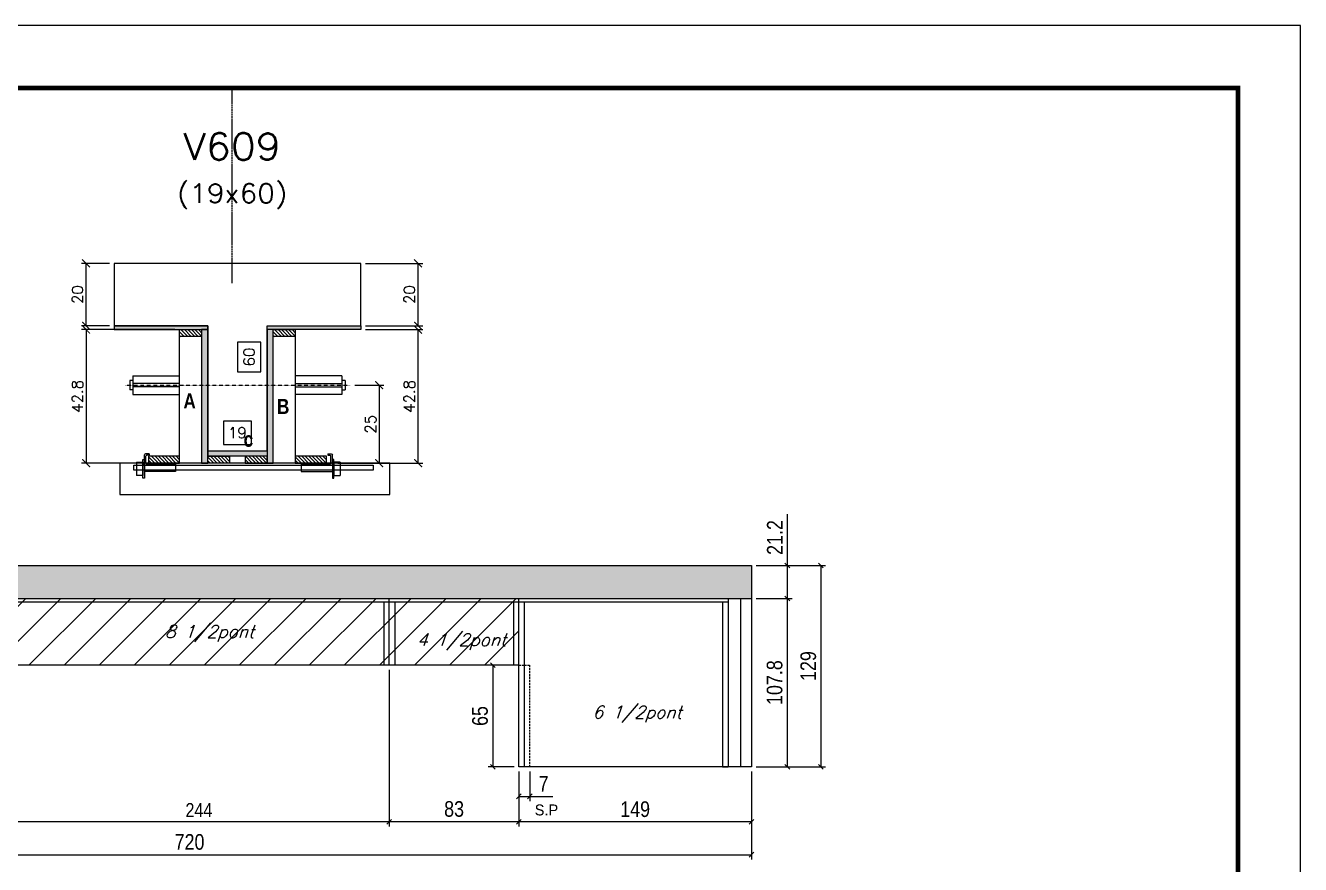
# Model space of a CAD drawing. Extents: x -20960 to -5926, y -2106 to 21915.
# Drawn here: x -11539 to -10722, y 16784 to 17321 of the extents above; entities that cross this region are included whole.
import ezdxf
from ezdxf.enums import TextEntityAlignment as Align

# ---------------------------------------------------------------- set-up
doc = ezdxf.new("R2010")
doc.units = 0
doc.linetypes.add('DASHED', pattern=[0.75, 0.5, -0.25])
doc.linetypes.add('HIDDEN', pattern=[0.375, 0.25, -0.125])
for name, color, linetype in [('barrote', 251, 'Continuous'), ('COTA', 241, 'Continuous'), ('Cota Seção (2x)', 4, 'Continuous'), ('detalhes', 4, 'Continuous'), ('Painéis', 200, 'Continuous'), ('presilha', 1, 'Continuous'), ('SARR_2.2x7', 40, 'Continuous'), ('SARR_3.5x7', 81, 'Continuous'), ('TENSOR', 3, 'Continuous'), ('texto', 7, 'Continuous'), ('Texto de Titulo', 7, 'Continuous'), ('Texto Qtd Sarr', 242, 'Continuous')]:
    doc.layers.add(name, color=color, linetype=linetype)
for name, color, linetype, lineweight in [('CONCRETO', 251, 'Continuous', 25), ('Folhas', 255, 'Continuous', 9), ('Hachura', 251, 'Continuous', 9), ('Madeira', 126, 'Continuous', 18), ('SARRAFO DE PRESSAO', 251, 'DASHED', 9), ('SCO-___-LAJ', 2, 'Continuous', 0), ('Texto Seção', 7, 'Continuous', 15)]:
    doc.layers.add(name, color=color, linetype=linetype, lineweight=lineweight)
doc.styles.add('COTA TECNICA', font='techl___.ttf', dxfattribs={"height": 10})
doc.styles.add('COTA TECNICA-50', font='techl___.ttf', dxfattribs={"height": 9})
doc.styles.add('Romans', font='romans.shx')
doc.styles.add('ROMAS860', font='ROMAS860.SHX')
doc.styles.add('TECNICA', font='techb___.ttf', dxfattribs={"height": 10})
doc.dimstyles.new('COTA PAINEL-50', dxfattribs={"dimtxt": 9, "dimasz": 3, "dimexe": 3, "dimexo": 3, "dimgap": 3, "dimtad": 1, "dimdec": 1, "dimzin": 12, "dimdsep": 46, "dimtxsty": 'COTA TECNICA-50', "dimblk1": 'OBLIQUE', "dimblk2": 'OBLIQUE', "dimsah": 1, "dimcen": 0.9, "dimclrd": 4, "dimclre": 4, "dimclrt": 240, "dimadec": 1, "dimazin": 3, "dimtfac": 1, "dimtdec": 1, "dimtmove": 0, "dimatfit": 3, "dimfxl": 1, "dimtolj": 1, "dimtzin": 12, "dimarcsym": 0})
doc.dimstyles.new('Cota Seção (2x)', dxfattribs={"dimtxt": 7, "dimasz": 5, "dimexe": 3, "dimexo": 3, "dimgap": 2, "dimtad": 3, "dimdec": 1, "dimlfac": 0.5, "dimzin": 12, "dimdsep": 46, "dimtxsty": 'Romans', "dimblk": 'ARCHTICK', "dimcen": 0, "dimclrd": 4, "dimclre": 4, "dimclrt": 1, "dimadec": 1, "dimazin": 3, "dimtfac": 1, "dimtdec": 1, "dimtmove": 0, "dimatfit": 3, "dimldrblk": 'OBLIQUE', "dimfxl": 1, "dimtolj": 1, "dimtzin": 12, "dimarcsym": 0})
doc.dimstyles.new('Cota Seção interna', dxfattribs={"dimtxt": 7, "dimasz": 6, "dimexe": 0.18, "dimexo": 2, "dimgap": -4, "dimtad": 3, "dimdec": 1, "dimlfac": 0.5, "dimzin": 12, "dimdsep": 46, "dimtxsty": 'Romans', "dimblk": 'ARCHTICK', "dimcen": 0.09, "dimse1": 1, "dimse2": 1, "dimsd1": 1, "dimsd2": 1, "dimclrd": 180, "dimclre": 5, "dimclrt": 1, "dimadec": 0, "dimazin": 3, "dimtfac": 1, "dimtdec": 1, "dimtofl": 0, "dimtmove": 0, "dimatfit": 3, "dimldrblk": 'ARCHTICK', "dimfxl": 1, "dimtolj": 1, "dimtzin": 0, "dimarcsym": 0})
doc.dimstyles.new('PAINEL', dxfattribs={"dimtxt": 10, "dimasz": 3, "dimexe": 3, "dimexo": 3, "dimgap": 3, "dimtad": 1, "dimdec": 1, "dimzin": 12, "dimdsep": 46, "dimtxsty": 'COTA TECNICA', "dimblk1": 'OBLIQUE', "dimblk2": 'OBLIQUE', "dimsah": 1, "dimcen": 0.9, "dimclrd": 4, "dimclre": 4, "dimclrt": 240, "dimadec": 1, "dimazin": 3, "dimtfac": 1, "dimtdec": 1, "dimtmove": 0, "dimatfit": 3, "dimfxl": 1, "dimtolj": 1, "dimtzin": 12, "dimarcsym": 0})

# ---------------------------------------------------------------- blocks, each defined once
blk = doc.blocks.new('9999999999')
at = {"layer": 'Folhas'}
blk.add_lwpolyline([(98138.98, 34190.21), (99623.98, 34190.21), (99623.98, 35240.21), (98138.98, 35240.21)], close=True, dxfattribs=at)
at = {"layer": 'Folhas', "color": 30, "const_width": 3}
blk.add_lwpolyline([(98213.98, 34230.21), (99583.98, 34230.21), (99583.98, 35200.21), (98213.98, 35200.21)], close=True, dxfattribs=at)
blk = doc.blocks.new('_ArchTick')
at = {"color": 0, "linetype": 'ByBlock', "const_width": 0.15}
blk.add_lwpolyline([(-0.5, -0.5), (0.5, 0.5)], dxfattribs=at)
blk = doc.blocks.new('*D495')
at = {"layer": 'COTA', "color": 4, "lineweight": -2, "transparency": 16777216}
for p, q in [((-11321.11, 17126.32), (-11284.39, 17126.32)), ((-11287.39, 17040.72), (-11287.39, 17126.32)), ((-11338.71, 17040.72), (-11284.39, 17040.72))]:
    blk.add_line(p, q, dxfattribs=at)
at = {"layer": 'Defpoints', "color": 0, "transparency": 16777216}
for p in [(-11324.11, 17126.32), (-11287.39, 17126.32), (-11341.71, 17040.72)]:
    blk.add_point(p, dxfattribs=at)
at = {"layer": 'COTA', "color": 4, "lineweight": -2, "transparency": 16777216, "xscale": 5, "yscale": 5, "zscale": 5}
for p, rotation in [((-11287.39, 17126.32), 90), ((-11287.39, 17040.72), 270)]:
    blk.add_blockref('_ArchTick', p, dxfattribs=dict(at, rotation=rotation))
at = {"layer": 'COTA', "color": 1, "transparency": 16777216, "insert": (-11292.89, 17083.52), "char_height": 7, "attachment_point": 5, "rotation": 90, "style": 'Romans'}
blk.add_mtext('\\A1;42.8', dxfattribs=at)
blk = doc.blocks.new('_Oblique')
at = {"color": 0, "linetype": 'ByBlock', "lineweight": -2}
blk.add_line((-0.5, -0.5), (0.5, 0.5), dxfattribs=at)
blk = doc.blocks.new('*D496')
at = {"layer": 'COTA', "color": 4, "lineweight": -2, "transparency": 16777216}
for p, q in [((-11321.11, 17168.72), (-11284.39, 17168.72)), ((-11287.39, 17128.72), (-11287.39, 17168.72)), ((-11321.11, 17128.72), (-11284.39, 17128.72))]:
    blk.add_line(p, q, dxfattribs=at)
at = {"layer": 'Defpoints', "color": 0, "transparency": 16777216}
for p in [(-11324.11, 17168.72), (-11287.39, 17168.72), (-11324.11, 17128.72)]:
    blk.add_point(p, dxfattribs=at)
at = {"layer": 'COTA', "color": 4, "lineweight": -2, "transparency": 16777216, "xscale": 5, "yscale": 5, "zscale": 5}
for p, rotation in [((-11287.39, 17168.72), 90), ((-11287.39, 17128.72), 270)]:
    blk.add_blockref('_ArchTick', p, dxfattribs=dict(at, rotation=rotation))
at = {"layer": 'COTA', "color": 1, "transparency": 16777216, "insert": (-11292.89, 17148.72), "char_height": 7, "attachment_point": 5, "rotation": 90, "style": 'Romans'}
blk.add_mtext('\\A1;20', dxfattribs=at)
blk = doc.blocks.new('*D497')
at = {"layer": 'Cota Seção (2x)', "color": 180, "lineweight": -2, "transparency": 16777216}
for p, q in [((-11388.11, 17118.22), (-11403.11, 17118.22)), ((-11403.11, 17118.22), (-11403.11, 17099.22)), ((-11388.11, 17099.22), (-11388.11, 17118.22)), ((-11403.11, 17099.22), (-11388.11, 17099.22))]:
    blk.add_line(p, q, dxfattribs=at)
at = {"layer": 'Defpoints', "color": 0, "transparency": 16777216}
for p in [(-11384.11, 17168.72), (-11384.11, 17168.72), (-11384.11, 17048.72)]:
    blk.add_point(p, dxfattribs=at)
at = {"layer": 'Cota Seção (2x)', "color": 1, "transparency": 16777216, "insert": (-11395.61, 17108.72), "char_height": 7, "attachment_point": 5, "rotation": 90, "style": 'Romans'}
blk.add_mtext('\\A1;60', dxfattribs=at)
blk = doc.blocks.new('PRESILHA METÁLICA 1')
at = {"layer": 'presilha'}
for p, q in [((0, 13), (6, 13)), ((0, 13), (0, 0)), ((6, 15.5), (7.5, 15.5)), ((6, -2.5), (6, 15.5)), ((6, 13), (6, 0)), ((7.5, 10.6), (7.5, 19.9)), ((7.5, 15.5), (7.5, -2.5)), ((12, 21), (8.6, 21)), ((9, 11.6), (9, 18.9)), ((12, 19.5), (9.6, 19.5)), ((12, 21), (12, 19.5)), ((6, 0), (0, 0)), ((37.5, 4.1), (7.5, 4.1)), ((37.5, 11), (9.6, 11)), ((37.5, 11), (37.5, 4.1)), ((7.5, -2.5), (6, -2.5))]:
    blk.add_line(p, q, dxfattribs=at)
for centre, radius, start, end in [((8.6, 19.9), 1.14, 90, 180), ((9.6, 18.9), 0.57, 90, 180), ((9.6, 11.6), 0.57, 180, 270)]:
    blk.add_arc(centre, radius, start, end, dxfattribs=at)
blk = doc.blocks.new('*D498')
at = {"layer": 'Cota Seção (2x)', "color": 180, "lineweight": -2, "transparency": 16777216}
for p, q in [((-11394.11, 17067.72), (-11412.11, 17067.72)), ((-11412.11, 17067.72), (-11412.11, 17052.72)), ((-11394.11, 17052.72), (-11394.11, 17067.72)), ((-11412.11, 17052.72), (-11394.11, 17052.72))]:
    blk.add_line(p, q, dxfattribs=at)
at = {"layer": 'Defpoints', "color": 0, "transparency": 16777216}
for p in [(-11384.11, 17048.72), (-11422.11, 17040.72), (-11384.11, 17040.72)]:
    blk.add_point(p, dxfattribs=at)
at = {"layer": 'Cota Seção (2x)', "color": 1, "transparency": 16777216, "insert": (-11403.11, 17060.22), "char_height": 7, "attachment_point": 5, "style": 'Romans'}
blk.add_mtext('\\A1;19', dxfattribs=at)
blk = doc.blocks.new('*D499')
at = {"layer": 'COTA', "color": 4, "lineweight": -2, "transparency": 16777216}
for p, q in [((-11443.11, 17126.32), (-11503.08, 17126.32)), ((-11500.08, 17126.32), (-11500.08, 17040.72)), ((-11443.11, 17040.72), (-11503.08, 17040.72))]:
    blk.add_line(p, q, dxfattribs=at)
at = {"layer": 'Defpoints', "color": 0, "transparency": 16777216}
for p in [(-11440.11, 17126.32), (-11500.08, 17040.72), (-11440.11, 17040.72)]:
    blk.add_point(p, dxfattribs=at)
at = {"layer": 'COTA', "color": 4, "lineweight": -2, "transparency": 16777216, "xscale": 5, "yscale": 5, "zscale": 5}
for p, rotation in [((-11500.08, 17126.32), 90), ((-11500.08, 17040.72), 270)]:
    blk.add_blockref('_ArchTick', p, dxfattribs=dict(at, rotation=rotation))
at = {"layer": 'COTA', "color": 1, "transparency": 16777216, "insert": (-11505.58, 17083.52), "char_height": 7, "attachment_point": 5, "rotation": 90, "style": 'Romans'}
blk.add_mtext('\\A1;42.8', dxfattribs=at)
blk = doc.blocks.new('*D500')
at = {"layer": 'COTA', "color": 4, "lineweight": -2, "transparency": 16777216}
for p, q in [((-11327.81, 17090.69), (-11309.25, 17090.69)), ((-11312.25, 17090.69), (-11312.25, 17040.72)), ((-11327.81, 17040.72), (-11309.25, 17040.72))]:
    blk.add_line(p, q, dxfattribs=at)
at = {"layer": 'Defpoints', "color": 0, "transparency": 16777216}
for p in [(-11330.81, 17090.69), (-11330.81, 17040.72), (-11312.25, 17040.72)]:
    blk.add_point(p, dxfattribs=at)
at = {"layer": 'COTA', "color": 4, "lineweight": -2, "transparency": 16777216, "xscale": 5, "yscale": 5, "zscale": 5}
for p, rotation in [((-11312.25, 17090.69), 90), ((-11312.25, 17040.72), 270)]:
    blk.add_blockref('_ArchTick', p, dxfattribs=dict(at, rotation=rotation))
at = {"layer": 'COTA', "color": 1, "transparency": 16777216, "insert": (-11317.75, 17065.71), "char_height": 7, "attachment_point": 5, "rotation": 90, "style": 'Romans'}
blk.add_mtext('\\A1;25', dxfattribs=at)
blk = doc.blocks.new('titulo1')
at = {"layer": 'Defpoints', "color": 252, "linetype": 'HIDDEN', "ltscale": 2}
blk.add_line((0, 0), (0, 125), dxfattribs=at)
at = {"layer": 'Defpoints', "style": 'Romans', "oblique": 15}
blk.add_attdef('FOLHA', text='', height=10, dxfattribs=at).set_placement((0, 15.58), align=Align.MIDDLE_CENTER)
at = {"layer": 'Texto Qtd Sarr', "color": 3, "style": 'Romans', "oblique": 15}
for tag, height, p in [('TITULO', 17, (0, 71.45)), ('SEÇÃO', 12, (0, 41.55))]:
    blk.add_attdef(tag, text='', height=height, dxfattribs=at).set_placement(p, align=Align.MIDDLE_CENTER)
blk = doc.blocks.new('*D501')
at = {"layer": 'COTA', "color": 4, "lineweight": -2, "transparency": 16777216}
for p, q in [((-11485.11, 17168.72), (-11503.08, 17168.72)), ((-11500.08, 17128.72), (-11500.08, 17168.72)), ((-11485.11, 17128.72), (-11503.08, 17128.72))]:
    blk.add_line(p, q, dxfattribs=at)
at = {"layer": 'Defpoints', "color": 0, "transparency": 16777216}
for p in [(-11500.08, 17168.72), (-11482.11, 17168.72), (-11482.11, 17128.72)]:
    blk.add_point(p, dxfattribs=at)
at = {"layer": 'COTA', "color": 4, "lineweight": -2, "transparency": 16777216, "xscale": 5, "yscale": 5, "zscale": 5}
for p, rotation in [((-11500.08, 17168.72), 90), ((-11500.08, 17128.72), 270)]:
    blk.add_blockref('_ArchTick', p, dxfattribs=dict(at, rotation=rotation))
at = {"layer": 'COTA', "color": 1, "transparency": 16777216, "insert": (-11505.58, 17148.72), "char_height": 7, "attachment_point": 5, "rotation": 90, "style": 'Romans'}
blk.add_mtext('\\A1;20', dxfattribs=at)
blk = doc.blocks.new('*D503')
at = {"layer": 'COTA', "color": 4, "linetype": 'ByBlock', "lineweight": -2, "transparency": 16777216}
for p, q in [((-11070.79, 16954.06), (-11047.78, 16954.06)), ((-11050.78, 16846.26), (-11050.78, 16954.06)), ((-11070.79, 16846.26), (-11047.78, 16846.26))]:
    blk.add_line(p, q, dxfattribs=at)
at = {"layer": 'Defpoints', "color": 0, "linetype": 'ByBlock', "transparency": 16777216}
for p in [(-11073.79, 16954.06), (-11050.78, 16954.06), (-11073.79, 16846.26)]:
    blk.add_point(p, dxfattribs=at)
at = {"layer": 'COTA', "color": 4, "linetype": 'ByBlock', "lineweight": -2, "transparency": 16777216, "xscale": 3, "yscale": 3, "zscale": 3}
for p, rotation in [((-11050.78, 16954.06), 90), ((-11050.78, 16846.26), 270)]:
    blk.add_blockref('_Oblique', p, dxfattribs=dict(at, rotation=rotation))
at = {"layer": 'COTA', "color": 240, "linetype": 'ByBlock', "transparency": 16777216, "insert": (-11058.91, 16900.16), "char_height": 10, "attachment_point": 5, "rotation": 90, "style": 'COTA TECNICA'}
blk.add_mtext('\\A1;107.8', dxfattribs=at)
blk = doc.blocks.new('*D504')
at = {"layer": 'COTA', "color": 4, "linetype": 'ByBlock', "lineweight": -2, "transparency": 16777216}
for p, q in [((-11050.78, 16975.26), (-11050.78, 17007.98)), ((-11070.79, 16975.26), (-11047.78, 16975.26)), ((-11050.78, 16954.06), (-11050.78, 16975.26)), ((-11070.79, 16954.06), (-11047.78, 16954.06))]:
    blk.add_line(p, q, dxfattribs=at)
at = {"layer": 'Defpoints', "color": 0, "linetype": 'ByBlock', "transparency": 16777216}
for p in [(-11073.79, 16975.26), (-11073.79, 16954.06), (-11050.78, 16954.06)]:
    blk.add_point(p, dxfattribs=at)
at = {"layer": 'COTA', "color": 4, "linetype": 'ByBlock', "lineweight": -2, "transparency": 16777216, "xscale": 3, "yscale": 3, "zscale": 3}
for p, rotation in [((-11050.78, 16975.26), 90), ((-11050.78, 16954.06), 270)]:
    blk.add_blockref('_Oblique', p, dxfattribs=dict(at, rotation=rotation))
at = {"layer": 'COTA', "color": 240, "linetype": 'ByBlock', "transparency": 16777216, "insert": (-11058.84, 16993.12), "char_height": 10, "attachment_point": 5, "rotation": 90, "style": 'COTA TECNICA'}
blk.add_mtext('\\A1;21.2', dxfattribs=at)
blk = doc.blocks.new('*D505')
at = {"layer": 'COTA', "color": 4, "linetype": 'ByBlock', "lineweight": -2, "transparency": 16777216}
for p, q in [((-11070.79, 16975.26), (-11026.24, 16975.26)), ((-11029.24, 16975.26), (-11029.24, 16846.26)), ((-11070.79, 16846.26), (-11026.24, 16846.26))]:
    blk.add_line(p, q, dxfattribs=at)
at = {"layer": 'Defpoints', "color": 0, "linetype": 'ByBlock', "transparency": 16777216}
for p in [(-11073.79, 16975.26), (-11073.79, 16846.26), (-11029.24, 16846.26)]:
    blk.add_point(p, dxfattribs=at)
at = {"layer": 'COTA', "color": 4, "linetype": 'ByBlock', "lineweight": -2, "transparency": 16777216, "xscale": 3, "yscale": 3, "zscale": 3}
for p, rotation in [((-11029.24, 16975.26), 90), ((-11029.24, 16846.26), 270)]:
    blk.add_blockref('_Oblique', p, dxfattribs=dict(at, rotation=rotation))
at = {"layer": 'COTA', "color": 240, "linetype": 'ByBlock', "transparency": 16777216, "insert": (-11037.33, 16910.76), "char_height": 10, "attachment_point": 5, "rotation": 90, "style": 'COTA TECNICA'}
blk.add_mtext('\\A1;129', dxfattribs=at)
blk = doc.blocks.new('*D587')
at = {"layer": 'Defpoints', "color": 0, "ltscale": 25, "transparency": 16777216}
for p in [(-11222.79, 16846.26), (-11073.79, 16846.26), (-11222.79, 16810.92)]:
    blk.add_point(p, dxfattribs=at)
at = {"layer": 'SARR_3.5x7', "color": 4, "lineweight": -2, "ltscale": 25, "transparency": 16777216}
for p, q in [((-11222.79, 16843.26), (-11222.79, 16807.92)), ((-11073.79, 16843.26), (-11073.79, 16807.92)), ((-11073.79, 16810.92), (-11222.79, 16810.92))]:
    blk.add_line(p, q, dxfattribs=at)
at = {"layer": 'SARR_3.5x7', "color": 4, "lineweight": -2, "ltscale": 25, "transparency": 16777216, "xscale": 3, "yscale": 3, "zscale": 3, "rotation": 180}
blk.add_blockref('_Oblique', (-11222.79, 16810.92), dxfattribs=at)
at = {"layer": 'SARR_3.5x7', "color": 4, "lineweight": -2, "ltscale": 25, "transparency": 16777216, "xscale": 3, "yscale": 3, "zscale": 3}
blk.add_blockref('_Oblique', (-11073.79, 16810.92), dxfattribs=at)
at = {"layer": 'SARR_3.5x7', "color": 240, "ltscale": 25, "transparency": 16777216, "insert": (-11148.29, 16819.02), "char_height": 10, "attachment_point": 5, "style": 'COTA TECNICA'}
blk.add_mtext('\\A1;149', dxfattribs=at)
blk = doc.blocks.new('*D588')
at = {"layer": 'Defpoints', "color": 0, "ltscale": 25, "transparency": 16777216}
for p in [(-11305.79, 16911.26), (-11222.79, 16846.26), (-11305.79, 16810.92)]:
    blk.add_point(p, dxfattribs=at)
at = {"layer": 'SARR_3.5x7', "color": 4, "lineweight": -2, "ltscale": 25, "transparency": 16777216}
for p, q in [((-11305.79, 16908.26), (-11305.79, 16807.92)), ((-11222.79, 16843.26), (-11222.79, 16807.92)), ((-11222.79, 16810.92), (-11305.79, 16810.92))]:
    blk.add_line(p, q, dxfattribs=at)
at = {"layer": 'SARR_3.5x7', "color": 4, "lineweight": -2, "ltscale": 25, "transparency": 16777216, "xscale": 3, "yscale": 3, "zscale": 3, "rotation": 180}
blk.add_blockref('_Oblique', (-11305.79, 16810.92), dxfattribs=at)
at = {"layer": 'SARR_3.5x7', "color": 4, "lineweight": -2, "ltscale": 25, "transparency": 16777216, "xscale": 3, "yscale": 3, "zscale": 3}
blk.add_blockref('_Oblique', (-11222.79, 16810.92), dxfattribs=at)
at = {"layer": 'SARR_3.5x7', "color": 240, "ltscale": 25, "transparency": 16777216, "insert": (-11264.29, 16819.16), "char_height": 10, "attachment_point": 5, "style": 'COTA TECNICA'}
blk.add_mtext('\\A1;83', dxfattribs=at)
blk = doc.blocks.new('*D506')
at = {"layer": 'COTA', "color": 4, "linetype": 'ByBlock', "lineweight": -2, "transparency": 16777216}
for p, q in [((-11222.79, 16843.26), (-11222.79, 16824.31)), ((-11215.79, 16843.25), (-11215.79, 16824.31)), ((-11222.79, 16827.31), (-11215.79, 16827.31)), ((-11215.79, 16827.31), (-11201.06, 16827.31))]:
    blk.add_line(p, q, dxfattribs=at)
at = {"layer": 'Defpoints', "color": 0, "linetype": 'ByBlock', "transparency": 16777216}
for p in [(-11222.79, 16846.26), (-11215.79, 16846.25), (-11215.79, 16827.31)]:
    blk.add_point(p, dxfattribs=at)
at = {"layer": 'COTA', "color": 4, "linetype": 'ByBlock', "lineweight": -2, "transparency": 16777216, "xscale": 3, "yscale": 3, "zscale": 3, "rotation": 180}
blk.add_blockref('_Oblique', (-11222.79, 16827.31), dxfattribs=at)
at = {"layer": 'COTA', "color": 4, "linetype": 'ByBlock', "lineweight": -2, "transparency": 16777216, "xscale": 3, "yscale": 3, "zscale": 3}
blk.add_blockref('_Oblique', (-11215.79, 16827.31), dxfattribs=at)
at = {"layer": 'COTA', "color": 240, "linetype": 'ByBlock', "transparency": 16777216, "insert": (-11206.93, 16835.38), "char_height": 10, "attachment_point": 5, "style": 'COTA TECNICA'}
blk.add_mtext('\\A1;7', dxfattribs=at)
blk = doc.blocks.new('*D589')
at = {"layer": 'Defpoints', "color": 0, "ltscale": 25, "transparency": 16777216}
for p in [(-11222.79, 16911.26), (-11239.55, 16846.26), (-11222.79, 16846.26)]:
    blk.add_point(p, dxfattribs=at)
at = {"layer": 'SARR_3.5x7', "color": 4, "lineweight": -2, "ltscale": 25, "transparency": 16777216}
for p, q in [((-11225.79, 16911.26), (-11242.55, 16911.26)), ((-11239.55, 16911.26), (-11239.55, 16846.26)), ((-11225.79, 16846.26), (-11242.55, 16846.26))]:
    blk.add_line(p, q, dxfattribs=at)
at = {"layer": 'SARR_3.5x7', "color": 4, "lineweight": -2, "ltscale": 25, "transparency": 16777216, "xscale": 3, "yscale": 3, "zscale": 3}
for p, rotation in [((-11239.55, 16911.26), 90), ((-11239.55, 16846.26), 270)]:
    blk.add_blockref('_Oblique', p, dxfattribs=dict(at, rotation=rotation))
at = {"layer": 'SARR_3.5x7', "color": 240, "ltscale": 25, "transparency": 16777216, "insert": (-11247.66, 16878.76), "char_height": 10, "attachment_point": 5, "rotation": 90, "style": 'COTA TECNICA'}
blk.add_mtext('\\A1;65', dxfattribs=at)
blk = doc.blocks.new('*D509')
at = {"layer": 'COTA', "color": 4, "lineweight": -2, "ltscale": 25, "transparency": 16777216}
for p, q in [((-11793.79, 16908.26), (-11793.79, 16786.94)), ((-11073.79, 16843.26), (-11073.79, 16786.94)), ((-11793.79, 16789.94), (-11073.79, 16789.94))]:
    blk.add_line(p, q, dxfattribs=at)
at = {"layer": 'Defpoints', "color": 0, "ltscale": 25, "transparency": 16777216}
for p in [(-11793.79, 16911.26), (-11073.79, 16846.26), (-11073.79, 16789.94)]:
    blk.add_point(p, dxfattribs=at)
at = {"layer": 'COTA', "color": 4, "lineweight": -2, "ltscale": 25, "transparency": 16777216, "xscale": 3, "yscale": 3, "zscale": 3, "rotation": 180}
blk.add_blockref('_Oblique', (-11793.79, 16789.94), dxfattribs=at)
at = {"layer": 'COTA', "color": 4, "lineweight": -2, "ltscale": 25, "transparency": 16777216, "xscale": 3, "yscale": 3, "zscale": 3}
blk.add_blockref('_Oblique', (-11073.79, 16789.94), dxfattribs=at)
at = {"layer": 'COTA', "color": 240, "ltscale": 25, "transparency": 16777216, "insert": (-11433.79, 16798.04), "char_height": 10, "attachment_point": 5, "style": 'COTA TECNICA'}
blk.add_mtext('\\A1;720', dxfattribs=at)
blk = doc.blocks.new('*D515')
at = {"layer": 'COTA', "color": 4, "lineweight": -2, "transparency": 16777216}
for p, q in [((-11549.79, 16908.26), (-11549.79, 16807.92)), ((-11305.79, 16908.26), (-11305.79, 16807.92)), ((-11305.79, 16810.92), (-11549.79, 16810.92))]:
    blk.add_line(p, q, dxfattribs=at)
at = {"layer": 'Defpoints', "color": 0, "transparency": 16777216}
for p in [(-11549.79, 16911.26), (-11305.79, 16911.26), (-11549.79, 16810.92)]:
    blk.add_point(p, dxfattribs=at)
at = {"layer": 'COTA', "color": 4, "lineweight": -2, "transparency": 16777216, "xscale": 3, "yscale": 3, "zscale": 3, "rotation": 180}
blk.add_blockref('_Oblique', (-11549.79, 16810.92), dxfattribs=at)
at = {"layer": 'COTA', "color": 4, "lineweight": -2, "transparency": 16777216, "xscale": 3, "yscale": 3, "zscale": 3}
blk.add_blockref('_Oblique', (-11305.79, 16810.92), dxfattribs=at)
at = {"layer": 'COTA', "color": 240, "transparency": 16777216, "insert": (-11427.79, 16818.49), "char_height": 9, "attachment_point": 5, "style": 'COTA TECNICA-50'}
blk.add_mtext('\\A1;244', dxfattribs=at)

msp = doc.modelspace()

# ---------------------------------------------------------------- hatches: boundary and pattern name
at = {"layer": 'COTA', "linetype": 'ByBlock'}
h = msp.add_hatch(dxfattribs=at)
h.set_pattern_fill('AR-CONC', color=256, scale=0.03)
h.set_pattern_definition([(50, (-149372.0033, -6798.806), (5.46554007, -0.47817257), [0.5715, -6.2865]), (355, (-149372.0033, -6798.806), (-1.05730264, 5.73170536), [0.4572, -5.02921753]), (100.4514447, (-149371.548, -6798.846), (4.40823741, 5.25353256), [0.48570026, -5.34270734]), (46.1842, (-149372.003, -6797.282), (8.13237123, -1.26126984), [0.85725, -9.42975]), (96.6355576, (-149371.3256, -6797.387), (7.122124, 7.42278374), [0.7285507, -8.01406824]), (351.184151, (-149372.003, -6797.282), (7.122124, 7.42278374), [0.685799, -7.54379196]), (21, (-149371.2413, -6797.663), (4.54843174, -3.06795595), [0.5715, -6.2865]), (326, (-149371.2413, -6797.663), (1.85406085, 5.52563898), [0.4572, -5.0292]), (71.451445, (-149370.862, -6797.9187), (6.40249258, 2.45768307), [0.48570026, -5.34269813]), (37.5, (-149372.0033, -6798.806), (0.092658098, 2.536651166), [0, -4.96824, 0, -5.1054, 0, -5.04825]), (7.5, (-149372.0033, -6798.806), (2.004589875, 3.005417245), [0, -2.91084, 0, -4.85394, 0, -1.92405]), (327.5, (-149373.7025, -6798.806), (4.067717855, -0.17186232), [0, -1.905, 0, -5.9436, 0, -7.8867]), (317.5, (-149374.4645, -6798.806), (4.44387544, 0.76279473), [0, -2.4765, 0, -3.94716, 0, -5.6007])])
h.paths.add_polyline_path([(-11793.79, 16975.26), (-11793.79, 16933.26), (-11659.79, 16933.26), (-11659.79, 16951.86), (-11659.79, 16954.06), (-11073.79, 16954.06), (-11073.79, 16975.26)])
at = {"layer": 'Hachura'}
h = msp.add_hatch(color=256, dxfattribs=at)
h.dxf.hatch_style = 1
h.paths.add_polyline_path([(-11422.11, 17126.32), (-11422.11, 17128.72), (-11482.11, 17128.72), (-11482.11, 17126.32)])
h = msp.add_hatch(dxfattribs=at)
h.set_pattern_fill('ANSI31', color=256, scale=0.5, angle=270, style=0)
h.set_pattern_definition([(315, (11465.7104, 8818.681), (1.12253202, 1.12253202), [])])
h.paths.add_polyline_path([(-11440.11, 17121.92), (-11440.11, 17126.32), (-11426.11, 17126.32), (-11426.11, 17121.92)])
h = msp.add_hatch(color=256, dxfattribs=at)
h.dxf.hatch_style = 1
h.paths.add_polyline_path([(-11422.11, 17126.32), (-11426.11, 17126.32), (-11426.11, 17040.72), (-11422.11, 17040.72)])
h = msp.add_hatch(color=256, dxfattribs=at)
h.dxf.hatch_style = 1
h.paths.add_polyline_path([(-11384.11, 17126.32), (-11384.11, 17128.72), (-11324.11, 17128.72), (-11324.11, 17126.32)])
h = msp.add_hatch(color=256, dxfattribs=at)
h.dxf.hatch_style = 1
h.paths.add_polyline_path([(-11380.11, 17126.32), (-11384.11, 17126.32), (-11384.11, 17040.72), (-11380.11, 17040.72)])
h = msp.add_hatch(dxfattribs=at)
h.set_pattern_fill('ANSI31', color=256, scale=0.5, angle=270, style=0)
h.set_pattern_definition([(315, (11525.7104, 8818.681), (1.12253202, 1.12253202), [])])
h.paths.add_polyline_path([(-11380.11, 17121.92), (-11380.11, 17126.32), (-11366.11, 17126.32), (-11366.11, 17121.92)])
h = msp.add_hatch(color=256, dxfattribs=at)
h.dxf.hatch_style = 1
h.paths.add_polyline_path([(-11422.11, 17045.12), (-11422.11, 17048.72), (-11384.11, 17048.72), (-11384.11, 17045.12)])
h = msp.add_hatch(dxfattribs=at)
h.set_pattern_fill('ANSI31', color=256, scale=0.5, angle=270, style=0)
h.set_pattern_definition([(315, (11431.7104, 8811.081), (1.12253202, 1.12253202), [])])
h.paths.add_polyline_path([(-11440.11, 17040.72), (-11440.11, 17045.12), (-11460.11, 17045.12), (-11460.11, 17040.72)])
h = msp.add_hatch(dxfattribs=at)
h.set_pattern_fill('ANSI31', color=256, scale=0.5, angle=270, style=0)
h.set_pattern_definition([(315, (11534.5125, 8811.081), (1.12253202, 1.12253202), [])])
h.paths.add_polyline_path([(-11422.11, 17040.72), (-11422.11, 17045.12), (-11408.11, 17045.12), (-11408.11, 17040.72)])
h = msp.add_hatch(dxfattribs=at)
h.set_pattern_fill('ANSI31', color=256, scale=0.5, angle=270, style=0)
h.set_pattern_definition([(315, (11534.5104, 8811.081), (1.12253202, 1.12253202), [])])
h.paths.add_polyline_path([(-11384.11, 17040.72), (-11384.11, 17045.12), (-11398.11, 17045.12), (-11398.11, 17040.72)])
h = msp.add_hatch(dxfattribs=at)
h.set_pattern_fill('ANSI31', color=256, scale=0.5, angle=270, style=0)
h.set_pattern_definition([(315, (11525.7104, 8811.081), (1.12253202, 1.12253202), [])])
h.paths.add_polyline_path([(-11346.11, 17040.72), (-11346.11, 17045.12), (-11366.11, 17045.12), (-11366.11, 17040.72)])
at = {"layer": 'Hachura', "ltscale": 25}
h = msp.add_hatch(dxfattribs=at)
h.set_pattern_fill('ANSI31', color=256, scale=5)
h.set_pattern_definition([(45, (-153806.876, -16001.881), (-11.2253202, 11.2253202), [])])
h.paths.add_polyline_path([(-11659.79, 16954.06), (-11659.79, 16933.26), (-11793.79, 16933.26), (-11793.79, 16911.26), (-11222.79, 16911.26), (-11222.79, 16954.06)])

# ---------------------------------------------------------------- linework, layer by layer
at = {"ltscale": 3}
for p, q in [((-11472.11, 17093.69), (-11472.11, 17087.69)), ((-11470.11, 17093.69), (-11472.11, 17093.69)), ((-11470.11, 17096.69), (-11470.11, 17084.69)), ((-11470.11, 17096.69), (-11440.11, 17096.69)), ((-11440.11, 17091.69), (-11470.11, 17091.69)), ((-11440.11, 17089.69), (-11470.11, 17089.69)), ((-11336.11, 17096.69), (-11366.11, 17096.69)), ((-11366.11, 17091.69), (-11336.11, 17091.69)), ((-11366.11, 17089.69), (-11336.11, 17089.69)), ((-11336.11, 17096.69), (-11336.11, 17084.69)), ((-11334.11, 17093.69), (-11336.11, 17093.69)), ((-11334.11, 17093.69), (-11334.11, 17087.69)), ((-11470.11, 17087.69), (-11472.11, 17087.69)), ((-11470.11, 17084.69), (-11440.11, 17084.69)), ((-11336.11, 17084.69), (-11366.11, 17084.69)), ((-11336.11, 17087.69), (-11334.11, 17087.69))]:
    msp.add_line(p, q, dxfattribs=at)
at = {"layer": 'barrote'}
msp.add_lwpolyline([(-11478.47, 17020.72), (-11305.51, 17020.72), (-11305.51, 17040.72), (-11478.47, 17040.72)], close=True, dxfattribs=at)
at = {"layer": 'CONCRETO'}
for p, q in [((-11384.11, 17168.72), (-11482.11, 17168.72)), ((-11482.11, 17168.72), (-11482.11, 17128.72)), ((-11324.11, 17168.72), (-11384.11, 17168.72)), ((-11384.11, 17168.72), (-11384.11, 17168.72)), ((-11324.11, 17128.72), (-11324.11, 17168.72)), ((-11482.11, 17128.72), (-11422.11, 17128.72)), ((-11422.11, 17128.72), (-11422.11, 17045.12)), ((-11384.11, 17048.72), (-11384.11, 17128.72)), ((-11384.11, 17128.72), (-11324.11, 17128.72)), ((-11422.11, 17045.12), (-11422.11, 17048.72)), ((-11422.11, 17048.72), (-11384.11, 17048.72)), ((-11422.11, 17045.12), (-11422.11, 17045.12))]:
    msp.add_line(p, q, dxfattribs=at)
at = {"layer": 'COTA', "linetype": 'ByBlock'}
for p, q in [((-11793.79, 16975.26), (-11073.79, 16975.26)), ((-11073.79, 16975.26), (-11073.79, 16954.06))]:
    msp.add_line(p, q, dxfattribs=at)
at = {"layer": 'Madeira'}
for points in [[(-11440.11, 17121.92), (-11440.11, 17126.32), (-11426.11, 17126.32), (-11426.11, 17121.92)], [(-11440.11, 17126.32), (-11426.11, 17126.32), (-11426.11, 17040.72), (-11440.11, 17040.72)], [(-11380.11, 17121.92), (-11380.11, 17126.32), (-11366.11, 17126.32), (-11366.11, 17121.92)], [(-11380.11, 17126.32), (-11366.11, 17126.32), (-11366.11, 17040.72), (-11380.11, 17040.72)], [(-11440.11, 17040.72), (-11440.11, 17045.12), (-11460.11, 17045.12), (-11460.11, 17040.72)], [(-11422.11, 17040.72), (-11422.11, 17045.12), (-11408.11, 17045.12), (-11408.11, 17040.72)], [(-11384.11, 17040.72), (-11384.11, 17045.12), (-11398.11, 17045.12), (-11398.11, 17040.72)], [(-11346.11, 17040.72), (-11346.11, 17045.12), (-11366.11, 17045.12), (-11366.11, 17040.72)]]:
    msp.add_lwpolyline(points, close=True, dxfattribs=at)
at = {"layer": 'Painéis', "linetype": 'ByBlock'}
for p, q in [((-11659.79, 16954.06), (-11073.79, 16954.06)), ((-11305.79, 16911.26), (-11305.79, 16954.06)), ((-11222.79, 16846.26), (-11222.79, 16954.06)), ((-11073.79, 16954.06), (-11073.79, 16846.26)), ((-11222.79, 16911.26), (-11793.79, 16911.26)), ((-11073.79, 16846.26), (-11222.79, 16846.26))]:
    msp.add_line(p, q, dxfattribs=at)
at = {"layer": 'Painéis'}
for points in [[(-11422.11, 17126.32), (-11422.11, 17128.72), (-11482.11, 17128.72), (-11482.11, 17126.32)], [(-11422.11, 17126.32), (-11426.11, 17126.32), (-11426.11, 17040.72), (-11422.11, 17040.72)], [(-11384.11, 17126.32), (-11384.11, 17128.72), (-11324.11, 17128.72), (-11324.11, 17126.32)], [(-11380.11, 17126.32), (-11384.11, 17126.32), (-11384.11, 17040.72), (-11380.11, 17040.72)], [(-11422.11, 17045.12), (-11422.11, 17048.72), (-11384.11, 17048.72), (-11384.11, 17045.12)]]:
    msp.add_lwpolyline(points, close=True, dxfattribs=at)
at = {"layer": 'SARR_2.2x7', "linetype": 'Continuous'}
for p, q in [((-11549.79, 16951.86), (-11305.79, 16951.86)), ((-11305.79, 16951.86), (-11222.79, 16951.86)), ((-11222.79, 16951.86), (-11088.79, 16951.86)), ((-11080.79, 16954.06), (-11080.79, 16846.26))]:
    msp.add_line(p, q, dxfattribs=at)
at = {"layer": 'SARR_2.2x7', "linetype": 'HIDDEN', "ltscale": 5}
for p in [(-11222.79, 16911.26), (-11215.79, 16846.26)]:
    msp.add_line(p, (-11215.79, 16911.26), dxfattribs=at)
at = {"layer": 'SARR_3.5x7'}
for p, q in [((-11309.29, 16951.86), (-11309.29, 16911.26)), ((-11302.29, 16951.86), (-11302.29, 16911.26)), ((-11226.29, 16951.86), (-11226.29, 16911.26)), ((-11219.29, 16951.86), (-11219.29, 16846.26)), ((-11092.29, 16951.86), (-11092.29, 16846.26)), ((-11088.79, 16954.06), (-11088.79, 16846.26))]:
    msp.add_line(p, q, dxfattribs=at)
at = {"layer": 'SARR_3.5x7', "ltscale": 25}
for p, q in [((-11219.29, 16846.26), (-11222.79, 16846.26)), ((-11092.29, 16846.26), (-11088.79, 16846.26))]:
    msp.add_line(p, q, dxfattribs=at)
at = {"layer": 'SCO-___-LAJ', "color": 1}
msp.add_lwpolyline([(-11469.47, 17039.39), (-11316.17, 17039.39), (-11316.17, 17036.19), (-11469.47, 17036.19)], close=True, dxfattribs=at)
at = {"layer": 'TENSOR', "linetype": 'HIDDEN', "ltscale": 0.5}
msp.add_line((-11475.11, 17090.69), (-11330.81, 17090.69), dxfattribs=at)

# ---------------------------------------------------------------- block references
at = {"layer": 'presilha', "yscale": 0.6666666666666666, "zscale": 0.6666666666666666}
for p, xscale in [((-11467.69, 17032.76), 0.6666666666666666), ((-11337.24, 17032.76), -0.6666666666666666)]:
    msp.add_blockref('PRESILHA METÁLICA 1', p, dxfattribs=dict(at, xscale=xscale))
at = {"layer": 'SARRAFO DE PRESSAO', "color": 6, "linetype": 'ByBlock'}
msp.add_blockref('9999999999', (-110345.98, -17919.11), dxfattribs=at)
at = {"layer": 'Texto Seção'}
ref = msp.add_blockref('titulo1', (-11406.5, 17156.09), dxfattribs=at)
ref.add_attrib('TITULO', 'V609', dxfattribs={"layer": 'Texto de Titulo', "color": 7, "height": 17, "style": 'Romans', "width": 1.1}).set_placement((-11406.5, 17243.59), align=Align.MIDDLE_CENTER)
ref.add_attrib('SEÇÃO', '(19x60)', dxfattribs={"layer": 'Texto de Titulo', "color": 7, "height": 12, "style": 'Romans', "width": 1.1}).set_placement((-11406.5, 17213.59), align=Align.MIDDLE_CENTER)

# ---------------------------------------------------------------- texts
at = {"layer": 'detalhes', "style": 'TECNICA'}
for s, p in [('A', (-11437.71, 17075.76)), ('B', (-11377.75, 17072.25)), ('c', (-11399.13, 17051.22))]:
    msp.add_text(s, height=9.6, dxfattribs=at).set_placement(p)
at = {"layer": 'texto', "color": 2, "char_height": 8, "attachment_point": 5, "style": 'Romans'}
for s, insert in [('{\\Q19;\\C256;8 1/2pont}', (-11421, 16931.59)), ('{\\Q19;\\C256;4 1/2pont}', (-11259.54, 16926.29)), ('{\\Q19;\\C256;6 1/2pont}', (-11147.05, 16879.93))]:
    msp.add_mtext(s, dxfattribs=dict(at, insert=insert))
at = {"layer": 'texto', "color": 4, "insert": (-11205.09, 16818.54), "char_height": 7, "attachment_point": 5, "style": 'ROMAS860'}
msp.add_mtext('S.P', dxfattribs=at)

# ---------------------------------------------------------------- dimensions: what is measured, and where the dimension line sits
at = {"layer": 'COTA'}
for base, p1, p2, picture, middle in [((-11500.08, 17168.72), (-11482.11, 17128.72), (-11482.11, 17168.72), '*D501', (-11505.58, 17148.72)), ((-11287.39, 17168.72), (-11324.11, 17128.72), (-11324.11, 17168.72), '*D496', (-11292.89, 17148.72)), ((-11500.08, 17040.72), (-11440.11, 17126.32), (-11440.11, 17040.72), '*D499', (-11505.58, 17083.52)), ((-11287.39, 17126.32), (-11341.71, 17040.72), (-11324.11, 17126.32), '*D495', (-11292.89, 17083.52)), ((-11312.25, 17040.72), (-11330.81, 17090.69), (-11330.81, 17040.72), '*D500', (-11317.75, 17065.71))]:
    dim = msp.add_linear_dim(base=base, p1=p1, p2=p2, angle=90, dimstyle='Cota Seção (2x)', dxfattribs=at)
    dim.commit()
    dim.dimension.update_dxf_attribs({"geometry": picture, "text_midpoint": middle})
at = {"layer": 'COTA', "linetype": 'ByBlock'}
dim = msp.add_linear_dim(base=(-11050.78, 16954.06), p1=(-11073.79, 16975.26), p2=(-11073.79, 16954.06), angle=270, dimstyle='PAINEL', dxfattribs=at)
dim.commit()
dim.dimension.update_dxf_attribs({"geometry": '*D504', "text_midpoint": (-11050.78, 16993.12), "dimtype": 161})
for p1, p2, distance, picture, middle in [((-11073.79, 16975.26), (-11073.79, 16846.26), 44.55, '*D505', (-11037.33, 16910.76)), ((-11073.79, 16846.26), (-11073.79, 16954.06), -23.01, '*D503', (-11058.91, 16900.16))]:
    dim = msp.add_aligned_dim(p1=p1, p2=p2, distance=distance, dimstyle='PAINEL', dxfattribs=at)
    dim.commit()
    dim.dimension.update_dxf_attribs({"geometry": picture, "text_midpoint": middle})
at = {"layer": 'COTA', "ltscale": 25}
dim = msp.add_linear_dim(base=(-11073.79, 16789.94), p1=(-11793.79, 16911.26), p2=(-11073.79, 16846.26), dimstyle='PAINEL', dxfattribs=at)
dim.commit()
dim.dimension.update_dxf_attribs({"geometry": '*D509', "text_midpoint": (-11433.79, 16798.04)})
at = {"layer": 'COTA'}
dim = msp.add_linear_dim(base=(-11549.79, 16810.92), p1=(-11305.79, 16911.26), p2=(-11549.79, 16911.26), dimstyle='COTA PAINEL-50', dxfattribs=at)
dim.commit()
dim.dimension.update_dxf_attribs({"geometry": '*D515', "text_midpoint": (-11427.79, 16818.49)})
at = {"layer": 'COTA', "linetype": 'ByBlock'}
dim = msp.add_linear_dim(base=(-11215.79, 16827.31), p1=(-11222.79, 16846.26), p2=(-11215.79, 16846.25), angle=180, dimstyle='PAINEL', dxfattribs=at)
dim.commit()
dim.dimension.update_dxf_attribs({"geometry": '*D506', "text_midpoint": (-11206.93, 16835.38)})
at = {"layer": 'Cota Seção (2x)'}
dim = msp.add_linear_dim(base=(-11384.11, 17168.72), p1=(-11384.11, 17048.72), p2=(-11384.11, 17168.72), angle=90, dimstyle='Cota Seção interna', dxfattribs=at)
dim.commit()
dim.dimension.update_dxf_attribs({"geometry": '*D497', "text_midpoint": (-11384.11, 17108.72), "dimtype": 160})
dim = msp.add_linear_dim(base=(-11384.11, 17048.72), p1=(-11422.11, 17040.72), p2=(-11384.11, 17040.72), dimstyle='Cota Seção interna', dxfattribs=at)
dim.commit()
dim.dimension.update_dxf_attribs({"geometry": '*D498', "text_midpoint": (-11403.11, 17060.22)})
at = {"layer": 'SARR_3.5x7', "ltscale": 25}
dim = msp.add_linear_dim(base=(-11305.79, 16810.92), p1=(-11222.79, 16846.26), p2=(-11305.79, 16911.26), dimstyle='PAINEL', override={"dimtmove": 1}, dxfattribs=at)
dim.commit()
dim.dimension.update_dxf_attribs({"geometry": '*D588', "text_midpoint": (-11264.29, 16819.16)})
dim = msp.add_linear_dim(base=(-11239.55, 16846.26), p1=(-11222.79, 16911.26), p2=(-11222.79, 16846.26), angle=90, dimstyle='PAINEL', dxfattribs=at)
dim.commit()
dim.dimension.update_dxf_attribs({"geometry": '*D589', "text_midpoint": (-11247.66, 16878.76)})
dim = msp.add_linear_dim(base=(-11222.79, 16810.92), p1=(-11073.79, 16846.26), p2=(-11222.79, 16846.26), dimstyle='PAINEL', dxfattribs=at)
dim.commit()
dim.dimension.update_dxf_attribs({"geometry": '*D587', "text_midpoint": (-11148.29, 16819.02)})

doc.saveas('drawing.dxf')
